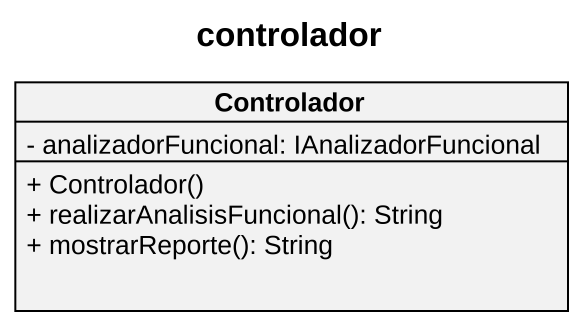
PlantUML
@startuml
title controlador
hide circle
hide empty members
skinparam classAttributeIconSize 0
class Controlador {
  - analizadorFuncional: IAnalizadorFuncional
  + Controlador()
  + realizarAnalisisFuncional(): String
  + mostrarReporte(): String
}
@enduml
